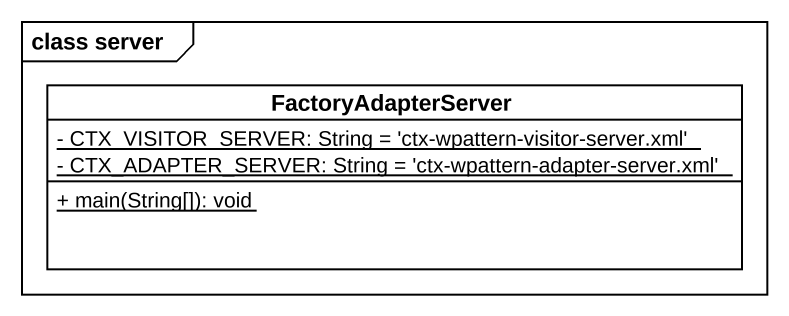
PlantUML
@startuml
mainframe class server
hide circle
hide empty members
skinparam classAttributeIconSize 0
class FactoryAdapterServer {
  {static} - CTX_VISITOR_SERVER: String = 'ctx-wpattern-visitor-server.xml'
  {static} - CTX_ADAPTER_SERVER: String = 'ctx-wpattern-adapter-server.xml'
  {static} + main(String[]): void
}
@enduml
